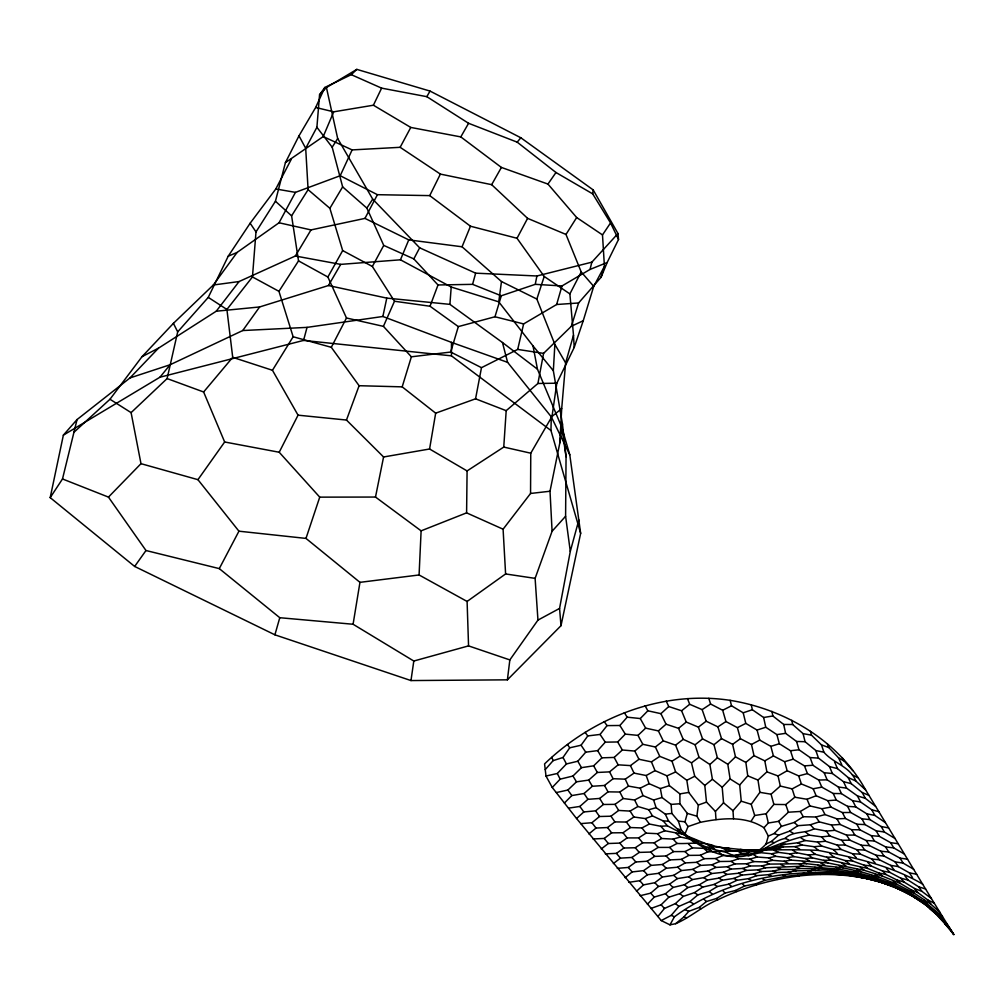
<?xml version="1.0" encoding="UTF-8"?>
<svg xmlns="http://www.w3.org/2000/svg" width="1004" height="1004" viewBox="0 0 1004 1004"><rect width="100%" height="100%" fill="white"/><g stroke="black" fill="none" stroke-linecap="round" stroke-linejoin="round"><path stroke-width="1.5" d="M580.651 533.362L550.958 430.503L451.436 355.843L451.486 342.377L382.863 316.486L307.036 327.379L242.73 330.542L170.115 364.741L129.993 377.931L77.044 419.559L63.365 435.146L50.2 497.633L134.661 566.444L274.908 634.817L410.975 680.561L507.396 679.833L560.998 625.68L580.651 533.362L569.783 454.799L561.788 427.365L537.454 369.183L533.011 345.916L498.762 301.853L451.21 287.018L400.445 259.81L340.695 264.378L295.352 256.007L239.077 281.547L213.312 285.01L173.416 323.351L142.028 356.671L109.976 399.253L73.945 432.272L62.499 478.958L50.2 497.633M467.098 601.446L505.602 573.949L503.092 529.196L530.551 493.466L530.765 453.193L551.999 416.459L561.7 408.615L565.628 362.883L573.485 335.248L569.883 293.896L581.216 271.958L565.992 234.447L527.602 218.357L491.659 184.673L440.379 174.094L400.144 147.312L352.115 149.91L323.213 136.569L285.425 162.61L275.435 201.239L255.995 231.911L252.456 276.941L226.904 309.458L232.715 357.336L203.624 391.987L224.658 441.986L279.212 452.252L319.736 497.143L375.496 497.055L421.115 530.84L419.082 574.966L467.098 601.446L468.554 645.886L509.844 659.917L537.956 620.096L559.554 608.437L570.297 551.384L578.869 519.909M570.297 551.384L565.603 516.257L566.055 456.732L562.441 423.876L553.342 370.714L554.873 344.397L536.851 299.054L544.218 276.476L517.022 238.274L470.462 226.214L429.725 195.617L377.429 194.688L340.205 175.725L295.44 192.366L275.811 188.965L250.147 223.227L228.209 256.208L208.267 297.385L177.695 331.885L167.116 378.571L131.097 412.631L140.987 463.672L108.457 497.106L62.499 478.958M503.092 529.196L466.596 512.856L467.086 470.926L503.757 447.069L530.765 453.193M550.958 430.503L551.296 416.836L507.597 362.344L502.464 342.515L449.905 304.363L386.791 298.113L328.433 285.538L259.622 306.96L216.249 311.215L158.469 348.175L142.028 356.671M537.956 620.096L535.107 578.367L552.087 531.254L550.016 491.232L559.83 442.852L561.7 408.615M503.757 447.069L506.192 410.674L537.918 383.478L543.578 353.37L571.389 326.25L583.249 320.728L593.715 286.366L604.421 266.424L602.5 234.911L610.545 222.938L592.699 193.872L555.978 172.5L517.185 142.154L468.579 123.291L426.825 96.673L381.62 88.139L351.262 74.66L324.857 87.448L319.561 94.752L316.9 127.282L305.693 148.303L308.102 189.681L291.599 215.835L298.527 260.877L278.949 291.336L293.143 336.754L272.46 370.288L298.05 415.167L346.468 420.048L383.578 456.983L429.574 449.001L467.086 470.926M449.905 304.363L451.21 287.018M507.396 679.833L509.844 659.917M564.399 803.037L571.828 795.557L584.077 793.511L592.322 786.257L604.508 785.467L613.093 778.702L625.241 779.167L634.026 773.105L646.187 775.527L649.124 783.672L660.356 788.567L662.025 797.502L671.099 804.417L671.852 813.403L678.365 821.109L681.176 829.768C700.566 851.982 743.186 869.803 766.039 844L768.336 836.068L763.956 827.735C745.156 815.436 721.374 818.134 700.428 822.301L696.889 816.177L698.345 805.02L688.731 792.42L686.824 780.284L675.629 771.95L672.002 761.233L659.779 756.363L655.374 747.001L642.824 744.303L637.979 735.392L625.304 734.112L617.673 741.969L605.274 742.157L597.656 750.615L585.734 752.172L577.827 761.233L566.444 763.944L557.308 773.494L546 776.017L544.57 763.906C593.176 717.044 662.502 690.15 730.121 700.34C784.94 709.15 838.415 740.488 865.624 789.922C895.053 838.127 923.705 886.833 953.8 934.624L949.119 927.169L940.346 916.765L926.692 904.893L912.598 895.593L896.597 887.712L878.927 881.487L845.995 873.58L834.525 871.748L815.549 870.568L796.172 870.832L788.14 872.162L776.544 872.526L768.298 874.672L756.79 875.664L748.444 878.651L737.024 880.282L728.691 884.173L717.333 886.532L709.125 891.527L697.83 894.915L689.911 901.567L678.892 906.411L671.212 915.359L661.247 920.568L576.56 818.524L552.25 787.462L546 776.017M592.699 193.872L593.213 189.932L520.825 137.761L430.013 91.075L356.822 69.376L326.438 87.524L319.561 94.752M498.762 301.853L501.473 281.534L462.053 246.783L408.766 239.881L364.954 218.395L311.002 229.916L279.037 222.775L237.095 252.443L228.209 256.208M559.83 442.852L562.441 423.876M410.975 680.561L413.799 661.034L468.554 645.886M551.999 416.459L556.818 383.202L574.213 347.434L583.249 320.728M413.799 661.034L353.082 624.25L359.959 582.345L305.982 538.408L238.939 531.191L197.939 479.674L140.987 463.672M429.574 449.001L435.673 413.171L475.557 398.814L506.192 410.674M475.557 398.814L481.481 367.677L517.7 349.417L543.578 353.37M316.9 127.282L332.186 147.211L342.64 186.869L366.849 208.092L383.741 245.403L413.836 258.906L438.008 284.973L472.583 284.345L501.297 295.778L535.257 284.333L536.902 275.987L591.858 262.169L617.975 233.53L593.213 189.932M375.496 497.055L383.578 456.983M382.863 316.486L386.791 298.113M517.7 349.417L523.624 323.928L556.643 304.513L578.593 302.97L601.019 277.355L607.156 262.508L618.527 239.467L617.975 233.53M73.945 432.272L77.044 419.559M535.257 284.333L561.989 285.952L590.026 269.448L591.858 262.169M63.365 435.146L159.95 377.215L303.559 340.419L307.036 327.379M472.583 284.345L475.645 273.163L536.902 275.987M685.104 833.696L688.004 826.568L684.979 821.799L687.313 813.403L679.921 803.727L679.896 793.888L669.392 785.643L667.032 775.841L655.06 770.62L651.42 761.873L638.971 759.275L630.449 765.6L618.138 764.822L609.566 771.875L597.342 772.465L588.695 780.095L576.484 781.827L567.862 790.035L556.404 792.545M274.908 634.817L279.777 617.711L219.286 568.615L145.982 550.518L108.457 497.106M556.643 304.513L561.989 285.952M298.527 260.877L327.881 277.016L346.48 317.992L383.415 326.363L411.376 356.809L450.708 352.04L458.326 326.601L494.972 316.762L523.624 323.928M494.972 316.762L501.297 295.778M435.673 413.171L402.19 386.854L411.376 356.809M571.389 326.25L578.593 302.97M601.019 277.355L604.421 266.424M305.982 538.408L319.736 497.143M346.468 420.048L359.106 385.712L331.307 347.321L293.143 336.754M458.326 326.601L430.026 306.245L438.008 284.973M462.053 246.783L470.462 226.214M400.445 259.81L408.766 239.881M323.213 136.569L333.704 111.82L373.4 105.219L410.774 127.433L460.798 136.908L501.398 167.43L547.946 184.071L576.672 217.529L602.5 234.911M383.415 326.363L394.484 301.238L372.358 266.474L342.678 250.573L329.877 208.305L308.102 189.681M285.425 162.61L298.991 135.829L315.67 107.466L324.857 87.448M340.205 175.725L352.115 149.91M373.4 105.219L381.62 88.139M429.725 195.617L440.379 174.094M279.212 452.252L298.05 415.167M331.307 347.321L346.48 317.992M275.811 188.965L291.386 159.059M364.954 218.395L377.429 194.688M219.286 568.615L238.939 531.191M413.836 258.906L419.659 247.812L372.722 199.156L337.683 138.527L326.438 87.524M517.022 238.274L527.602 218.357M400.144 147.312L410.774 127.433M279.037 222.775L295.44 192.366M372.358 266.474L383.741 245.403M661.247 920.568L669.982 924.847L674.437 916.765C724.399 880.106 789.119 867.042 850.476 874.873M327.881 277.016L342.678 250.573M491.659 184.673L501.398 167.43M426.825 96.673L430.013 91.075M460.798 136.908L468.579 123.291M328.433 285.538L340.695 264.378M329.877 208.305L342.64 186.869M295.352 256.007L311.002 229.916M751.117 821.247L754.707 815.499L751.218 804.304L759.89 792.332L757.995 780.07L766.905 771.863L764.81 760.844L754.004 755.635L751.481 744.466L740.437 738.693L737.4 727.649L725.942 721.537L722.679 710.267L710.619 704.03L708.811 698.332M565.992 234.447L576.672 217.529M332.186 147.211L337.683 138.527M366.849 208.092L372.722 199.156M547.946 184.071L555.978 172.5M545.247 769.616L553.116 760.643L563.006 757.468L569.732 747.804L581.078 745.219L587.779 735.932L600.066 734.439L607.043 725.616L619.882 725.49L627.186 717.17L640.263 718.55L647.856 710.794L660.908 713.668L666.054 724.198L678.553 728.327L683.209 739.32L695.107 744.792L699.01 757.305L709.878 764.496L712.413 779.267L722.202 787.274L723.545 802.798L732.995 810.692L733.51 818.699M134.661 566.444L145.982 550.518M197.939 479.674L224.658 441.986M242.73 330.542L259.622 306.96M213.312 285.01L237.095 252.443M216.249 311.215L239.077 281.547M657.909 916.476L664.447 908.444L675.479 903.575L683.197 896.409L694.542 892.594L702.662 887.109L714.158 884.436L722.328 880.194L733.849 878.4L741.969 875.111L753.502 874.02L761.521 871.547L773.055 871.07L780.911 869.351L792.432 869.489L800.062 868.473L818.913 868.899L837.386 870.644L855.433 873.731L873.041 878.236L890.259 884.323L907.202 892.33L923.856 902.872L939.731 916.351L947.701 925.261M159.95 377.215L170.115 364.741M517.185 142.154L520.825 137.761M754.707 815.499L766.177 813.729L773.871 804.405L785.768 804.58L794.817 797.214L807.028 799.284L816.139 795.745L827.861 800.69L836.282 800.05L847.589 806.35L855.759 806.902L866.791 813.805L874.873 815.424L885.352 822.615M732.995 810.692L741.253 801.192L739.697 784.99L747.754 775.841L745.859 762.412L735.493 756.878L732.606 744.328L721.525 738.618L717.91 726.871L706.163 721.211L702.147 709.64L689.698 704.293L687.476 698.596M669.982 924.847L675.629 923.705L683.711 917.079L688.857 911.293L699.223 907.428L706.389 901.529L716.693 898.429L725.064 893.083L735.631 890.448L744.642 885.967L755.661 883.809L764.948 880.332L785.705 876.341L806.639 874.107L827.396 873.693L847.627 875.162L867.029 878.462M552.087 531.254L565.603 516.257M763.956 827.735L768.311 823.016L778.627 821.335L788.378 812.211L800.263 811.47L809.864 805.898L822 808.735L830.885 807.053L842.381 812.55L850.664 812.487L861.959 818.825L869.916 819.603L881.198 826.518L888.565 827.911M716.003 819.565L715.438 811.445L723.545 802.798M722.202 787.274L730.109 778.953L727.8 764.27L717.371 757.807L713.982 744.704L702.574 738.881L698.382 727.134L686.247 722.039L681.578 710.769L668.752 706.527L666.217 701.093M552.25 787.462L560.169 779.154L572.945 776.029L581.467 767.658L593.653 765.826L601.923 757.832L614.184 757.43L622.317 750.001L634.779 751.067L642.824 744.303M129.993 377.931L158.469 348.175M647.417 904.227L654.269 897.087L665.464 893.736L673.069 887.436L684.414 884.75L692.308 879.592L703.817 877.634L711.736 873.543L723.282 872.275L731.113 869.075L742.646 868.435L750.327 865.988L761.81 865.9L769.328 864.093L806.588 863.704L843.009 867.845L861.018 871.773L878.939 877.145L896.773 884.21L914.255 893.221L930.959 904.253L939.794 912.234M650.893 908.469L661.121 904.792L668.852 897.187L679.884 893.685L687.853 887.549L699.286 884.788L707.343 880.044L718.902 878.111L726.921 874.434L738.48 873.229L746.374 870.418L757.894 869.84L765.65 867.77L803.476 866.151L840.16 869.376L858.081 872.89L875.764 877.81L893.296 884.411L910.641 893.033L927.332 903.976L942.518 916.752M768.336 836.068L774.084 833.558L781.451 826.33L794.202 822.464L803.263 816.716L815.901 817.005L825.037 814.595L836.985 818.862L845.443 818.498L856.826 824.209L865.046 824.598L876.178 830.848L884.361 832.002L895.016 838.503M727.8 764.27L735.493 756.878M351.262 74.66L356.822 69.376M637.979 735.392L645.647 728.138L658.373 730.899L663.242 740.839L675.579 745.144L679.946 756.163L691.48 762.852L694.743 776.255L704.808 785.467L706.502 802.108L715.438 811.445M660.908 713.668L668.752 706.527M636.486 891.263L643.489 884.9L654.834 882.692L662.339 877.032L673.709 875.325L681.377 870.556L692.823 869.364L700.516 865.41L711.999 864.758L719.592 861.507L731.05 861.357L738.517 858.734L749.925 859.085L757.242 857.027L768.575 857.893L775.766 856.337L787.048 857.692L794.151 856.625L805.396 858.495L812.474 857.905L823.707 860.34L830.823 860.252L867.669 868.447L878.726 872.965L886.055 874.534L896.886 879.956L904.177 882.127L914.569 888.515L921.848 891.314L931.411 898.492M576.56 818.524L583.826 811.947L595.598 810.843L603.379 804.48L615.013 804.355L623.158 798.506L634.616 800L643.024 795.595L653.604 800.025L662.025 797.502M709.878 764.496L717.371 757.807M568.553 808.132L579.848 806.45L587.93 799.322L599.689 798.444L608.01 791.842L619.844 792.018L628.479 786.094L640.201 788.19L649.124 783.672M759.89 792.332L771.072 794.214L780.321 786.044L792.169 788.88L801.393 783.973L813.165 788.767L821.812 787.149L833.207 793.486L841.427 793.612L852.672 800.728L860.528 801.945L871.698 809.739L878.826 811.684M766.039 844L771.323 841.515L778.602 835.14L789.646 831.124L797.866 825.677L810.328 824.773L819.302 821.862L831.55 825.05L840.097 824.46L851.668 829.706L859.926 829.819L871.284 835.679L879.291 836.319L890.636 842.67L898.178 843.724M658.373 730.899L666.054 724.198M640.125 895.719L650.73 893.146L658.436 886.482L669.568 884.122L677.336 878.613L688.719 876.768L696.55 872.3L708.046 871.033L715.814 867.443L727.323 866.766L734.966 863.917L746.449 863.779L753.929 861.583L765.337 861.972L772.666 860.34L783.999 861.244L791.202 860.139L827.823 862.925L864.231 870.317L882.403 876.09L900.375 883.457L910.904 889.682L917.807 892.556L927.934 900.061L934.26 903.198M745.859 762.412L754.004 755.635M588.921 833.91L596.012 828.049L607.545 827.534L614.9 821.899L626.396 822.038L633.875 817.005L645.334 818.586L652.462 815.913L663.129 820.895L668.651 821.197L682.984 833.985L694.768 842.758M678.553 728.327L686.247 722.039M580.751 823.631L591.933 822.715L599.526 816.503L610.959 816.214L618.665 810.441L630.085 811.094L637.891 806.501L648.81 809.751L656.114 807.668L665.288 814.131L668.651 821.197M704.808 785.467L712.413 779.267M625.103 877.684L632.181 871.924L643.614 870.631L651.031 865.398L662.439 864.482L669.969 859.888L681.39 859.374L688.907 855.383L700.315 855.282L707.745 851.907C726.118 850.915 744.29 850.438 762.877 850.124C781.551 849.735 799.912 849.535 818.398 850.388C854.279 857.554 890.761 865.398 922.663 884.135M713.982 744.704L721.525 738.618M681.578 710.769L689.698 704.293M695.107 744.792L702.574 738.881M655.374 747.001L663.242 740.839M628.893 882.315L639.761 880.696L647.392 874.76L658.624 873.317L666.242 868.259L677.625 867.205L685.243 862.913L696.688 862.31L704.243 858.671L715.676 858.545L723.106 855.508L734.501 855.86L741.78 853.525L753.125 854.341L760.254 852.634L771.561 853.776L778.615 852.371L789.922 853.877L796.975 852.81L808.283 854.981L815.411 854.366L826.719 857.215L833.973 857.115L845.28 860.591L852.647 860.993L863.892 865.134L871.346 866.075L882.453 870.957L889.895 872.413L900.776 878.174L908.08 880.094L918.748 886.858L925.625 889.004M601.27 848.945L608.324 843.511L619.819 843.096L627.123 837.913L638.619 837.913L646.024 833.132L657.582 833.696L664.886 830.772L682.582 834.123L708.962 844.979L724.486 848.091L730.887 850.488L749.097 852.158L767.081 849.334L785.316 844.289L797.54 842.795L805.296 840.536L817.52 842.055L825.451 841.252L837.286 845.104L845.242 844.991L856.788 849.685L864.758 850.037L876.09 855.27L884.06 856.073L895.104 861.846L903.148 863.126L913.69 869.251M613.356 863.565L620.434 858.131L631.918 857.454L639.272 852.396L650.717 852.057L658.172 847.414L669.63 847.401L677.098 843.448C689.522 844.126 701.369 841.201 713.543 845.632M675.579 745.144L683.209 739.32M698.382 727.134L706.163 721.211M593.05 838.967L604.232 838.44L611.624 832.856L623.02 832.73L630.437 827.547L641.932 827.936L649.362 824.008L660.757 826.279L667.409 825.828L682.984 833.985M691.48 762.852L699.01 757.305M617.272 868.347L628.291 867.443L635.846 861.972L647.153 861.231L654.671 856.374L666.066 855.96L673.571 851.618L684.992 851.555L692.434 847.891L703.779 848.342L710.995 846.51L747.001 850.099L762.877 850.124M732.606 744.328L740.437 738.693M605.299 853.877L616.431 853.362L623.886 848.029L635.256 847.74L642.685 842.82L654.156 842.845L661.636 838.503L673.132 839.118L680.411 836.985L698.207 840.963M940.346 916.765C904.027 879.981 848.694 870.418 799.033 875.965C770.871 879.466 743.374 887.561 717.76 899.797C702.712 905.959 690.401 917.43 675.629 923.705M702.147 709.64L710.619 704.03M717.91 726.871L725.942 721.537M651.42 761.873L659.779 756.363M759.451 850.94C768.374 847.439 775.389 840.423 785.028 838.44C793.11 830.659 804.769 833.897 814.081 828.764L826.317 831.111L834.826 830.308L846.535 835.102L854.831 835.077L866.239 840.524L874.421 841.001L885.566 846.887L893.773 847.916L904.441 854.065M672.002 761.233L679.946 756.163M766.905 771.863L778.05 775.954L787.161 770.721L798.669 775.904L807.404 773.595L818.787 780.058L827.133 779.819L838.378 787.036L846.523 788.102L857.429 795.908L865.36 798.343L875.576 806.325M764.81 760.844L773.419 755.937L784.613 761.71L793.21 759.162L804.493 765.876L812.901 765.249L824.159 772.729L832.379 773.507L843.498 781.664L851.254 783.66L862.21 792.545L868.899 795.344M730.824 856.425L732.983 855.37L744.868 854.504L749.097 852.158M646.187 775.527L655.06 770.62M751.481 744.466L759.727 740.099L770.846 746.361L773.419 755.937M748.143 856.061C768.575 848.694 788.127 839.482 809.337 835.115L821.586 836.872L829.869 835.993L841.691 840.26L849.861 840.172L861.382 845.255L869.464 845.619L880.809 851.204L888.728 851.994L900.023 858.131L907.541 859.186M737.4 727.649L745.796 723.395L757.079 730.071L759.727 740.099M686.824 780.284L694.743 776.255M722.679 710.267L731.527 705.787L743.198 712.802L745.796 723.395M667.032 775.841L675.629 771.95M590.026 269.448L607.156 262.508M421.115 530.84L466.596 512.856M698.345 805.02L706.502 802.108M693.325 839.08C702.486 847.627 714.221 849.522 725.867 852.258L730.887 850.488M761.534 851.279L767.081 849.334M688.004 826.568L700.428 822.301M743.198 712.802L752.347 709.74L763.63 717.496L765.763 727.235L776.895 734.614L779.342 743.713L790.499 750.741L799.008 749.775L810.115 757.568L818.461 758.108L829.467 766.567L837.474 768.6L848.154 777.548L855.822 780.999L865.624 789.922M757.079 730.071L765.763 727.235M660.356 788.567L669.392 785.643M770.846 746.361L779.342 743.713M742.232 851.241L747.001 850.099M758.371 850.024L776.569 848.468L783.346 846.924L794.98 846.636L802.221 845.017L814.119 846.723L821.661 846.021L833.383 849.56L841.063 849.447L852.597 853.764L860.365 854.115L871.723 859.022L879.491 859.826L890.673 865.373L898.329 866.59L909.411 872.865L916.715 874.258M760.655 850.514L765.148 849.522M679.896 793.888L688.731 792.42M763.63 717.496L772.842 715.977L783.697 724.461L792.671 724.511L803.1 733.648L811.47 735.154L821.485 744.88L828.815 747.566L838.516 757.794L844.314 761.132L852.885 770.708M776.895 734.614L785.617 733.347L796.574 741.467L805.082 741.705L815.863 750.553L823.895 752.222C833.42 763.379 850.024 766.303 855.822 780.999M359.959 582.345L419.082 574.966M530.551 493.466L550.016 491.232M665.288 814.131L671.852 813.403M671.099 804.417L679.921 803.727M765.111 848.455L768.248 848.342M537.918 383.478L556.818 383.202M724.486 848.091L729.042 848.167M778.364 846.799L783.346 846.924M359.106 385.712L402.19 386.854M744.868 854.504L750.854 854.806M279.777 617.711L353.082 624.25M780.761 843.887L785.316 844.289M303.559 340.419L451.436 355.843M678.365 821.109L684.979 821.799M845.995 873.58C887.31 879.153 929.44 898.693 953.423 933.758M394.484 301.238L430.026 306.245M505.602 573.949L535.107 578.367M740.224 849.422L744.667 850.074M776.569 848.468L781.15 849.346M862.122 877.232L885.277 883.57M678.039 829.116L681.176 829.768M839.695 874.572L841.766 875.011M843.159 874.195L847.627 875.162M823.468 872.84L827.396 873.693M683.711 917.079L686.698 917.719M859.851 877.069L862.198 877.621M315.67 107.466L333.704 111.82M818.837 874.032L820.582 874.459M803.3 873.191L806.639 874.107M827.158 871.61L831.312 872.752M687.313 813.403L696.889 816.177M878.927 881.487L881.487 882.227M807.818 871.146L811.583 872.275M741.253 801.192L751.218 804.304M880.131 881.926L902.144 890.372M232.715 357.336L272.46 370.288M830.295 870.355L834.525 871.748M811.546 869.251L815.549 870.568M864.193 877.057L868.874 878.6M774.084 833.558L778.602 835.14M692.572 840.674L698.207 842.645M848.593 872.84L852.973 874.384M451.486 342.377L507.597 362.344M797.615 875.45L799.033 875.965M792.432 869.489L796.172 870.832M167.116 378.571L203.624 391.987M788.14 872.162L791.503 873.405M896.597 887.712L899.245 888.716M814.809 867.343L818.913 868.899M785.028 838.44L788.655 839.846M796.109 866.941L800.062 868.473M833.182 869L837.386 870.644M771.323 841.515L773.996 842.582M881.637 882.052L886.306 883.934M685.255 909.837L688.857 911.293M866.402 876.718L870.782 878.487M782.932 875.212L785.705 876.341M755.949 850.852L760.254 852.634M747.754 775.841L757.995 780.07M777.121 867.77L780.911 869.351M773.055 871.07L776.544 872.526M851.216 871.924L855.433 873.731M774.235 850.488L778.615 852.371M671.212 915.359L674.437 916.765M725.867 852.258L732.983 855.37M799.397 864.369L803.476 866.151M817.821 865.31L821.962 867.155M419.659 247.812L475.645 273.163M780.723 864.557L784.689 866.364M896.999 888.239L917.405 898.731M836.018 867.418L840.16 869.376M757.894 869.84L761.521 871.547M797.54 842.795L802.221 845.017M768.298 874.672L771.323 876.115M883.696 882.089L887.9 884.135M761.81 865.9L765.65 867.77M868.937 876.216L873.041 878.236M501.473 281.534L536.851 299.054M898.266 888.653L902.684 890.874M912.598 895.593L915.171 896.873M753.502 874.02L756.79 875.664M450.708 352.04L481.481 367.677M852.446 774.95L857.742 777.636M794.98 846.636L799.636 848.995M802.46 861.583L806.588 863.704M783.999 861.244L788.077 863.34M854.027 870.769L858.081 872.89M820.757 863.001L824.886 865.197M722.19 847.928L726.344 850.124M765.337 861.972L769.328 864.093M742.646 868.435L746.374 870.418M738.48 873.229L741.969 875.111M706.891 844.289L710.995 846.51M252.456 276.941L278.949 291.336M746.449 863.779L750.327 865.988M838.942 865.536L843.009 867.845M886.419 882.064L890.259 884.323M733.849 878.4L737.024 880.282M789.646 831.124L793.398 833.345M800.991 837.989L805.296 840.536M787.048 857.692L791.202 860.139M776.431 878.738L777.573 879.416M723.282 872.275L726.921 874.434M871.899 875.488L875.764 877.81M768.575 857.893L772.666 860.34M900.575 889.205L904.378 891.489M805.396 858.495L809.563 860.993M737.626 851.028L741.78 853.525M792.583 850.15L796.975 852.81M718.902 878.111L722.328 880.194M771.561 853.776L775.766 856.337M727.323 866.766L731.113 869.075M748.444 878.651L751.243 880.382M749.925 859.085L753.929 861.583M730.109 778.953L739.697 784.99M857.077 869.301L861.018 871.773M823.707 860.34L827.823 862.925M109.976 399.253L131.097 412.631M914.142 897.149L930.959 908.52M762.613 878.839L764.948 880.332M912.623 896.145L917.982 899.584M208.267 297.385L226.904 309.458M689.911 901.567L693.036 903.587M789.922 853.877L794.151 856.625M691.643 839.545L695.747 842.218M753.125 854.341L757.242 857.027M731.05 861.357L734.966 863.917M714.158 884.436L717.333 886.532M677.888 831.011L682.582 834.123M926.692 904.893L928.964 906.399M842.017 863.289L846.021 865.988M544.218 276.476L569.883 293.896M703.817 877.634L707.343 880.044M708.046 871.033L711.736 873.543M699.286 884.788L702.662 887.109M808.283 854.981L812.474 857.905M711.999 864.758L715.814 867.443M694.542 892.594L697.83 894.915M734.501 855.86L738.517 858.734M889.682 881.813L893.296 884.411M708.962 844.979L714.873 849.208M875.199 874.446L878.939 877.145M903.751 889.795L907.202 892.33M826.719 857.215L830.823 860.252M728.691 884.173L731.427 886.193M860.378 867.443L864.231 870.317M715.676 858.545L719.592 861.507M502.464 342.515L537.454 369.183M709.125 891.527L711.999 893.736M811.144 851.041L815.411 854.366M692.823 869.364L696.55 872.3M688.719 876.768L692.308 879.592M845.28 860.591L849.233 863.729M699.223 907.428L700.917 908.771M917.179 898.53L920.317 901.052M719.102 852.283L723.106 855.508M696.688 862.31L700.516 865.41M684.414 884.75L687.853 887.549M805.384 831.889L809.337 835.115M679.884 893.685L683.197 896.409M675.479 903.575L678.892 906.411M676.244 833.445L680.411 836.985M878.726 872.965L882.403 876.09M814.119 846.723L818.398 850.388M893.221 881.173L896.773 884.21M929.453 908.369L935.766 913.803L950.324 929.578M829.906 853.613L833.973 857.115M700.315 855.282L704.243 858.671M794.202 822.464L797.866 825.677M863.892 865.134L867.669 868.447M907.277 890.033L910.641 893.033M677.625 867.205L681.377 870.556M703.779 848.342L707.745 851.907M275.435 201.239L291.599 215.835M673.709 875.325L677.336 878.613M681.39 859.374L685.243 862.913M927.018 905.809L932.314 910.678M703.817 899.145L706.389 901.529M848.782 857.403L852.647 860.993M742.558 884.035L744.642 885.967M669.568 884.122L673.069 887.436M817.52 842.055L821.661 846.021M920.768 899.91L923.856 902.872M944.789 923.63L953.8 934.624M755.661 883.809L756.602 884.712M684.992 851.555L688.907 855.383M709 848.756L711.372 851.078M882.453 870.957L886.055 874.534M833.383 849.56L837.349 853.5M688.506 843.987L692.434 847.891M662.439 864.482L666.242 868.259M658.624 873.317L662.339 877.032M896.886 879.956L900.375 883.457M666.066 855.96L669.969 859.888M867.657 862.31L871.346 866.075M665.464 893.736L668.852 897.187M654.834 882.692L658.436 886.482M910.904 889.682L914.255 893.221M810.328 824.773L814.081 828.764M938.727 915.271L942.944 919.789M669.63 847.401L673.571 851.618M852.597 853.764L856.337 857.792M647.153 861.231L651.031 865.398M660.757 826.279L664.886 830.772M673.132 839.118L677.098 843.448M643.614 870.631L647.392 874.76M722.943 890.761L725.064 893.083M650.717 852.057L654.671 856.374M661.121 904.792L664.447 908.444M650.73 893.146L654.269 897.087M639.761 880.696L643.489 884.9M821.586 836.872L825.451 841.252M654.156 842.845L658.172 847.414M631.918 857.454L635.846 861.972M886.394 868.397L889.895 872.413M837.286 845.104L841.063 849.447M663.129 820.895L667.409 825.828M581.216 271.958L593.715 286.366M628.291 867.443L632.181 871.924M635.256 847.74L639.272 852.396M900.776 878.174L904.177 882.127M924.195 900.287L927.332 903.976M871.723 859.022L875.275 863.189M657.582 833.696L661.636 838.503M616.431 853.362L620.434 858.131M638.619 837.913L642.685 842.82M933.318 910.841L935.766 913.803M619.819 843.096L623.886 848.029M533.011 345.916L553.342 370.714M940.484 917.907L946.646 925.424M604.232 838.44L608.324 843.511M856.788 849.685L860.365 854.115M914.569 888.515L917.807 892.556M623.02 832.73L627.123 837.913M641.932 827.936L646.024 833.132M716.693 898.429L717.76 899.797M607.545 827.534L611.624 832.856M890.673 865.373L894.024 869.778M591.933 822.715L596.012 828.049M735.631 890.448L736.509 891.602M841.691 840.26L845.242 844.991M876.09 855.27L879.491 859.826M936.832 912.448L939.731 916.351M904.817 875.714L908.08 880.094M585.106 732.33L587.779 735.932M645.334 818.586L649.362 824.008M626.396 822.038L630.437 827.547M826.317 831.111L829.869 835.993M927.934 900.061L930.959 904.253M579.848 806.45L583.826 811.947M567.862 790.035L571.828 795.557M861.382 845.255L864.758 850.037M604.195 721.587L607.043 725.616M815.901 817.005L819.302 821.862M918.748 886.858L921.848 891.314M595.598 810.843L599.526 816.503M610.959 816.214L614.9 821.899M567.473 744.504L569.732 747.804M895.104 861.846L898.329 866.59M600.066 734.439L605.274 742.157M250.147 223.227L255.995 231.911M581.078 745.219L585.734 752.172M880.809 851.204L884.06 856.073M909.411 872.865L912.536 877.596M584.077 793.511L587.93 799.322M846.535 835.102L849.861 840.172M630.085 811.094L633.875 817.005M866.239 840.524L869.464 845.619M624.325 712.652L627.186 717.17M900.023 858.131L903.148 863.126M619.882 725.49L625.304 734.112M831.55 825.05L834.826 830.308M885.566 846.887L888.728 851.994M599.689 798.444L603.379 804.48M842.18 757.631L844.314 761.132M572.945 776.029L576.484 781.827M615.013 804.355L618.665 810.441M890.636 842.67L893.773 847.916M648.81 809.751L652.462 815.913M597.656 750.615L601.923 757.832M871.284 835.679L874.421 841.001M851.668 829.706L854.831 835.077M588.695 780.095L592.322 786.257M554.873 344.397L565.628 362.883M881.198 826.518L884.361 832.002M617.673 741.969L622.317 750.001M800.263 811.47L803.263 816.716M876.178 830.848L879.291 836.319M577.827 761.233L581.467 767.658M778.627 821.335L781.451 826.33M640.263 718.55L645.647 728.138M871.698 809.739L874.873 815.424M836.985 818.862L840.097 824.46M593.653 765.826L597.342 772.465M856.826 824.209L859.926 829.819M645.095 705.787L647.856 710.794M604.508 785.467L608.01 791.842M862.21 792.545L865.36 798.343M866.791 813.805L869.916 819.603M861.959 818.825L865.046 824.598M298.991 135.829L305.693 148.303M614.184 757.43L618.138 764.822M563.006 757.468L566.444 763.944M822 808.735L825.037 814.595M609.566 771.875L613.093 778.702M948.742 926.454L949.119 927.169M842.381 812.55L845.443 818.498M857.429 795.908L860.528 801.945M634.779 751.067L638.971 759.275M619.844 792.018L623.158 798.506M848.154 777.548L851.254 783.66M634.616 800L637.891 806.501M557.308 773.494L560.169 779.154M852.672 800.728L855.759 806.902M847.589 806.35L850.664 812.487M173.416 323.351L177.695 331.885M551.296 416.836L569.783 454.799M610.545 222.938L618.527 239.467M838.516 757.794L841.804 764.709M827.861 800.69L830.885 807.053M630.449 765.6L634.026 773.105M843.498 781.664L846.523 788.102M833.207 793.486L836.282 800.05M625.241 779.167L628.479 786.094M838.378 787.036L841.427 793.612M834.512 761.81L837.474 768.6M807.028 799.284L809.864 805.898M818.787 780.058L821.812 787.149M813.165 788.767L816.139 795.745M829.467 766.567L832.379 773.507M824.159 772.729L827.133 779.819M551.823 757.392L553.116 760.643M827.421 744.039L828.815 747.566M640.201 788.19L643.024 795.595M804.493 765.876L807.404 773.595M810.115 757.568L812.901 765.249M815.863 750.553L818.461 758.108M785.768 804.58L788.378 812.211M798.669 775.904L801.393 783.973M821.485 744.88L823.895 752.222M653.604 800.025L656.114 807.668M790.499 750.741L793.21 759.162M792.169 788.88L794.817 797.214M796.574 741.467L799.008 749.775M784.613 761.71L787.161 770.721M771.072 794.214L773.871 804.405M810.466 731.364L811.47 735.154M730.121 700.34L731.527 705.787M803.1 733.648L805.082 741.705M766.177 813.729L768.311 823.016M778.05 775.954L780.321 786.044M783.697 724.461L785.617 733.347M751.256 704.67L752.347 709.74M791.83 720.32L792.671 724.511M771.95 711.359L772.842 715.977M561.788 427.365L566.055 456.732M559.554 608.437L560.998 625.68M573.485 335.248L574.213 347.434"/></g></svg>
